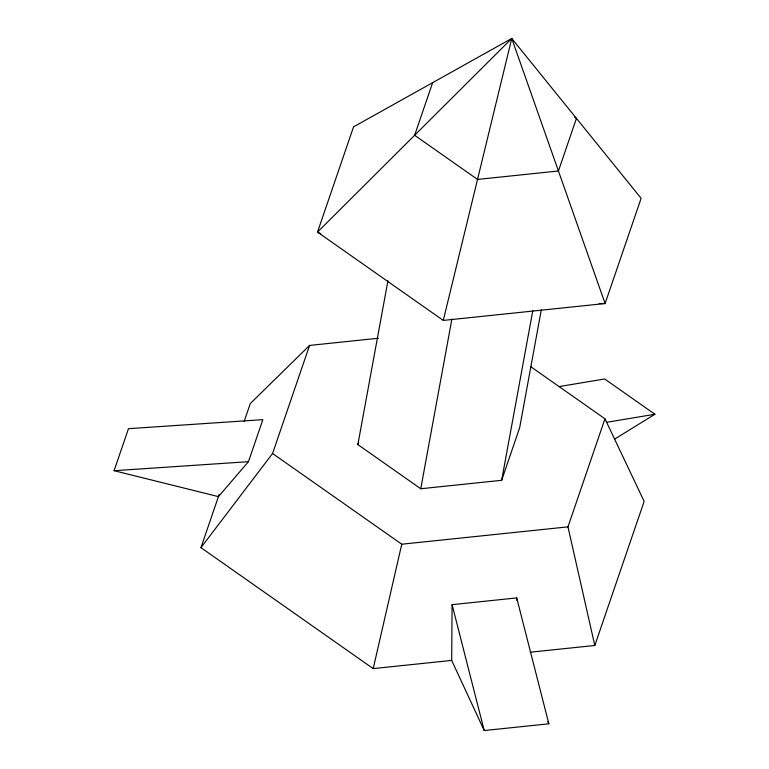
<?xml version="1.0" encoding="UTF-8"?>
<svg xmlns="http://www.w3.org/2000/svg" width="769" height="769" viewBox="0 0 769 769"><rect width="100%" height="100%" fill="white"/><g stroke="black" fill="none" stroke-linecap="round" stroke-linejoin="round"><path stroke-width="1.15" d="M451.691 660.417L452.085 604.665L516.71 597.917L548.845 723.802L484.22 730.55L451.691 660.417L373.205 668.607L200.949 547.653L219.175 494.438M516.701 600.291L516.71 597.917M541.299 309.859L519.671 427.699L501.657 480.308L420.758 488.748L357.864 444.588L387.922 280.8M420.758 488.748L451.893 319.068M501.657 480.308L532.802 310.618M373.205 668.607L401.764 544.212L272.572 453.489L309.58 345.425L378.425 338.235M443.29 320.413L511.76 38.45L641.125 198.315L605.097 303.524L443.29 320.413L317.51 232.094L353.538 126.875L511.76 38.45L605.097 303.524L599.186 303.524M114.091 470.705L128.481 428.679L262.844 419.653L248.454 461.679L218.425 496.62L114.091 470.705L248.454 461.679M244.129 421.575L250.29 403.562L309.58 345.425M432.649 82.668L414.635 135.267L477.52 179.437L558.429 170.987L576.442 118.378L574.472 117.003M357.864 444.588L358.633 442.348M530.168 652.218L594.802 645.479L567.964 526.861L604.963 418.797L530.581 366.563M594.802 645.479L644.143 501.388L604.963 418.797M200.949 547.653L272.572 453.489M511.76 38.45L317.51 232.094L320.721 233.67M614.469 439.205L654.909 414.251L604.665 378.973L558.861 386.624M606.751 422.296L654.909 414.251M401.764 544.212L567.964 526.861M547.845 721.649L548.845 723.802M452.085 604.665L484.22 730.55"/></g></svg>
